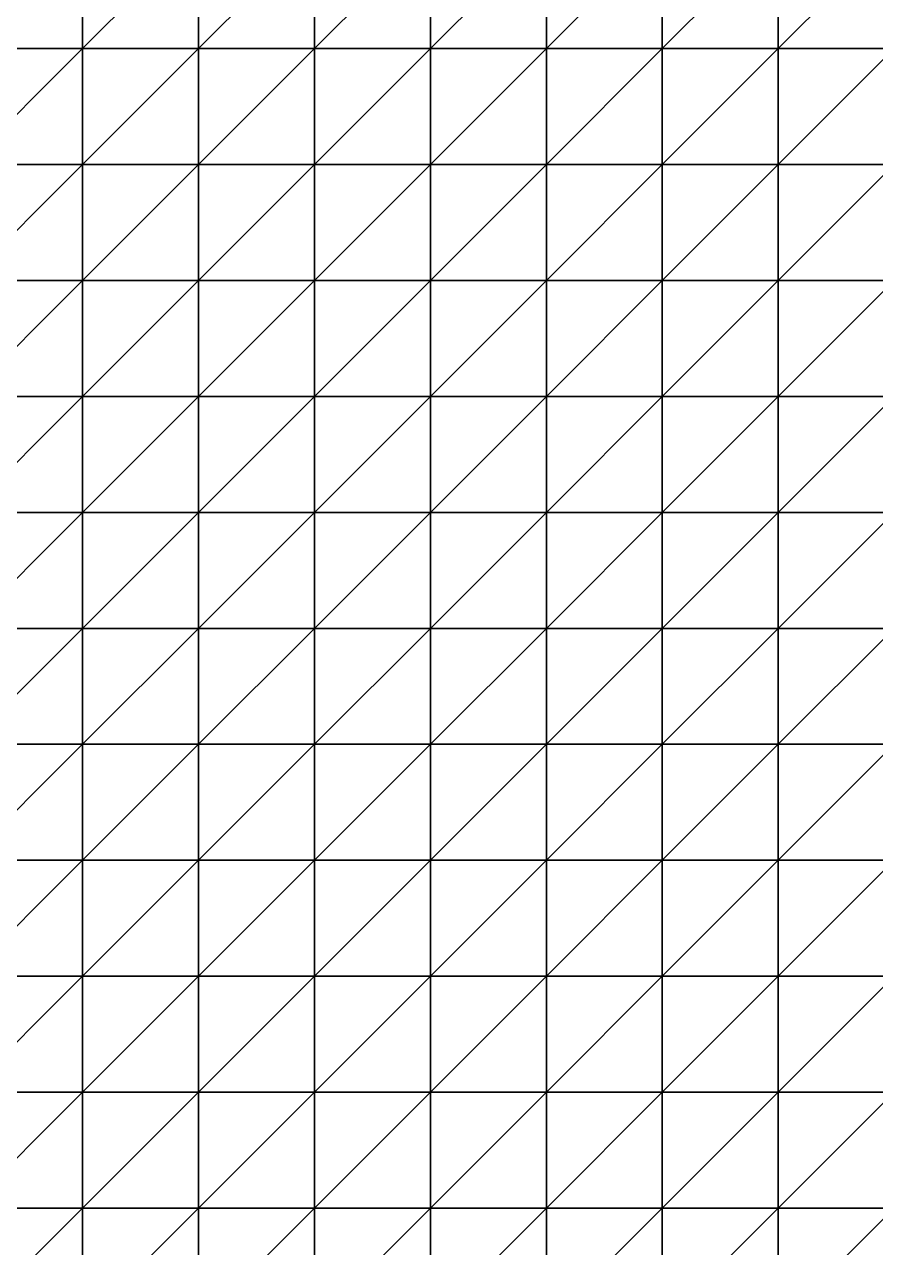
# Model space of a CAD drawing. Extents: x 292020 to 295740, y 4557680 to 4560040.
# Drawn here: x 294390 to 294536.8, y 4559053.2 to 4559264.2 of the extents above; entities that cross this region are included whole.
import ezdxf

# ---------------------------------------------------------------- set-up
doc = ezdxf.new("R2010")
doc.units = 0
doc.layers.add('RUN201_4_-_RUN201_NODOMAIN5_20X', color=7, linetype='CONTINUOUS')

msp = doc.modelspace()

# ---------------------------------------------------------------- linework, layer by layer
at = {"layer": 'RUN201_4_-_RUN201_NODOMAIN5_20X'}
for points in [[(294380, 4559280, 1820), (294380, 4559260, 1820), (294400, 4559280, 1820)], [(294400, 4559280, 1820), (294380, 4559260, 1820), (294400, 4559260, 1820)], [(294400, 4559280, 1900), (294380, 4559260, 1900), (294380, 4559280, 1900)], [(294400, 4559260, 1900), (294380, 4559260, 1900), (294400, 4559280, 1900)], [(294400, 4559280, 1820), (294400, 4559260, 1820), (294420, 4559280, 1820)], [(294420, 4559280, 1820), (294400, 4559260, 1820), (294420, 4559260, 1820)], [(294420, 4559280, 1920), (294400, 4559260, 1920), (294400, 4559280, 1920)], [(294420, 4559260, 1920), (294400, 4559260, 1920), (294420, 4559280, 1920)], [(294400, 4559280, 1900), (294400, 4559260, 1920), (294400, 4559260, 1900)], [(294400, 4559280, 1920), (294400, 4559260, 1920), (294400, 4559280, 1900)], [(294420, 4559280, 1820), (294420, 4559260, 1820), (294440, 4559280, 1820)], [(294440, 4559280, 1820), (294420, 4559260, 1820), (294440, 4559260, 1820)], [(294440, 4559280, 1920), (294420, 4559260, 1920), (294420, 4559280, 1920)], [(294440, 4559260, 1920), (294420, 4559260, 1920), (294440, 4559280, 1920)], [(294440, 4559280, 1820), (294440, 4559260, 1820), (294460, 4559280, 1820)], [(294460, 4559280, 1820), (294440, 4559260, 1820), (294460, 4559260, 1820)], [(294460, 4559280, 1920), (294440, 4559260, 1920), (294440, 4559280, 1920)], [(294460, 4559260, 1920), (294440, 4559260, 1920), (294460, 4559280, 1920)], [(294460, 4559280, 1820), (294460, 4559260, 1820), (294480, 4559280, 1820)], [(294480, 4559280, 1820), (294460, 4559260, 1820), (294480, 4559260, 1820)], [(294480, 4559280, 1920), (294460, 4559260, 1920), (294460, 4559280, 1920)], [(294480, 4559260, 1920), (294460, 4559260, 1920), (294480, 4559280, 1920)], [(294480, 4559280, 1820), (294480, 4559260, 1820), (294500, 4559280, 1820)], [(294500, 4559280, 1820), (294480, 4559260, 1820), (294500, 4559260, 1820)], [(294500, 4559280, 1920), (294480, 4559260, 1920), (294480, 4559280, 1920)], [(294500, 4559260, 1920), (294480, 4559260, 1920), (294500, 4559280, 1920)], [(294500, 4559280, 1820), (294500, 4559260, 1820), (294520, 4559280, 1820)], [(294520, 4559280, 1820), (294500, 4559260, 1820), (294520, 4559260, 1820)], [(294520, 4559280, 1920), (294500, 4559260, 1920), (294500, 4559280, 1920)], [(294520, 4559260, 1920), (294500, 4559260, 1920), (294520, 4559280, 1920)], [(294520, 4559280, 1820), (294520, 4559260, 1820), (294540, 4559280, 1820)], [(294540, 4559280, 1820), (294520, 4559260, 1820), (294540, 4559260, 1820)], [(294540, 4559280, 1940), (294520, 4559260, 1940), (294520, 4559280, 1940)], [(294540, 4559260, 1940), (294520, 4559260, 1940), (294540, 4559280, 1940)], [(294520, 4559280, 1920), (294520, 4559260, 1940), (294520, 4559260, 1920)], [(294520, 4559280, 1940), (294520, 4559260, 1940), (294520, 4559280, 1920)], [(294380, 4559260, 1820), (294380, 4559260, 1840), (294400, 4559260, 1820)], [(294400, 4559260, 1820), (294380, 4559260, 1840), (294400, 4559260, 1840)], [(294380, 4559260, 1840), (294380, 4559240, 1840), (294400, 4559260, 1840)], [(294400, 4559260, 1840), (294380, 4559240, 1840), (294400, 4559240, 1840)], [(294400, 4559260, 1920), (294380, 4559240, 1920), (294380, 4559260, 1920)], [(294400, 4559240, 1920), (294380, 4559240, 1920), (294400, 4559260, 1920)], [(294400, 4559260, 1900), (294380, 4559260, 1920), (294380, 4559260, 1900)], [(294400, 4559260, 1920), (294380, 4559260, 1920), (294400, 4559260, 1900)], [(294400, 4559260, 1820), (294400, 4559260, 1840), (294420, 4559260, 1820)], [(294420, 4559260, 1820), (294400, 4559260, 1840), (294420, 4559260, 1840)], [(294400, 4559260, 1840), (294400, 4559240, 1840), (294420, 4559260, 1840)], [(294420, 4559260, 1840), (294400, 4559240, 1840), (294420, 4559240, 1840)], [(294420, 4559260, 1920), (294400, 4559240, 1920), (294400, 4559260, 1920)], [(294420, 4559240, 1920), (294400, 4559240, 1920), (294420, 4559260, 1920)], [(294420, 4559260, 1820), (294420, 4559260, 1840), (294440, 4559260, 1820)], [(294440, 4559260, 1820), (294420, 4559260, 1840), (294440, 4559260, 1840)], [(294420, 4559260, 1840), (294420, 4559240, 1840), (294440, 4559260, 1840)], [(294440, 4559260, 1840), (294420, 4559240, 1840), (294440, 4559240, 1840)], [(294440, 4559260, 1920), (294420, 4559240, 1920), (294420, 4559260, 1920)], [(294440, 4559240, 1920), (294420, 4559240, 1920), (294440, 4559260, 1920)], [(294440, 4559260, 1820), (294440, 4559260, 1840), (294460, 4559260, 1820)], [(294460, 4559260, 1820), (294440, 4559260, 1840), (294460, 4559260, 1840)], [(294440, 4559260, 1840), (294440, 4559240, 1840), (294460, 4559260, 1840)], [(294460, 4559260, 1840), (294440, 4559240, 1840), (294460, 4559240, 1840)], [(294460, 4559260, 1920), (294440, 4559240, 1920), (294440, 4559260, 1920)], [(294460, 4559240, 1920), (294440, 4559240, 1920), (294460, 4559260, 1920)], [(294460, 4559260, 1820), (294460, 4559240, 1820), (294480, 4559260, 1820)], [(294480, 4559260, 1820), (294460, 4559240, 1820), (294480, 4559240, 1820)], [(294460, 4559260, 1820), (294460, 4559240, 1840), (294460, 4559240, 1820)], [(294460, 4559260, 1840), (294460, 4559240, 1840), (294460, 4559260, 1820)], [(294480, 4559260, 1920), (294460, 4559240, 1920), (294460, 4559260, 1920)], [(294480, 4559240, 1920), (294460, 4559240, 1920), (294480, 4559260, 1920)], [(294480, 4559260, 1820), (294480, 4559240, 1820), (294500, 4559260, 1820)], [(294500, 4559260, 1820), (294480, 4559240, 1820), (294500, 4559240, 1820)], [(294500, 4559260, 1920), (294480, 4559240, 1920), (294480, 4559260, 1920)], [(294500, 4559240, 1920), (294480, 4559240, 1920), (294500, 4559260, 1920)], [(294500, 4559260, 1820), (294500, 4559240, 1820), (294520, 4559260, 1820)], [(294520, 4559260, 1820), (294500, 4559240, 1820), (294520, 4559240, 1820)], [(294520, 4559260, 1920), (294500, 4559240, 1920), (294500, 4559260, 1920)], [(294520, 4559240, 1920), (294500, 4559240, 1920), (294520, 4559260, 1920)], [(294520, 4559260, 1820), (294520, 4559240, 1820), (294540, 4559260, 1820)], [(294540, 4559260, 1820), (294520, 4559240, 1820), (294540, 4559240, 1820)], [(294540, 4559260, 1940), (294520, 4559240, 1940), (294520, 4559260, 1940)], [(294540, 4559240, 1940), (294520, 4559240, 1940), (294540, 4559260, 1940)], [(294520, 4559260, 1920), (294520, 4559240, 1940), (294520, 4559240, 1920)], [(294520, 4559260, 1940), (294520, 4559240, 1940), (294520, 4559260, 1920)], [(294380, 4559240, 1840), (294380, 4559220, 1840), (294400, 4559240, 1840)], [(294400, 4559240, 1840), (294380, 4559220, 1840), (294400, 4559220, 1840)], [(294400, 4559240, 1920), (294380, 4559220, 1920), (294380, 4559240, 1920)], [(294400, 4559220, 1920), (294380, 4559220, 1920), (294400, 4559240, 1920)], [(294400, 4559240, 1840), (294400, 4559220, 1840), (294420, 4559240, 1840)], [(294420, 4559240, 1840), (294400, 4559220, 1840), (294420, 4559220, 1840)], [(294420, 4559240, 1920), (294400, 4559220, 1920), (294400, 4559240, 1920)], [(294420, 4559220, 1920), (294400, 4559220, 1920), (294420, 4559240, 1920)], [(294420, 4559240, 1840), (294420, 4559220, 1840), (294440, 4559240, 1840)], [(294440, 4559240, 1840), (294420, 4559220, 1840), (294440, 4559220, 1840)], [(294440, 4559240, 1920), (294420, 4559220, 1920), (294420, 4559240, 1920)], [(294440, 4559220, 1920), (294420, 4559220, 1920), (294440, 4559240, 1920)], [(294440, 4559240, 1840), (294440, 4559220, 1840), (294460, 4559240, 1840)], [(294460, 4559240, 1840), (294440, 4559220, 1840), (294460, 4559220, 1840)], [(294460, 4559240, 1920), (294440, 4559220, 1920), (294440, 4559240, 1920)], [(294460, 4559220, 1920), (294440, 4559220, 1920), (294460, 4559240, 1920)], [(294460, 4559240, 1820), (294460, 4559240, 1840), (294480, 4559240, 1820)], [(294480, 4559240, 1820), (294460, 4559240, 1840), (294480, 4559240, 1840)], [(294460, 4559240, 1840), (294460, 4559220, 1840), (294480, 4559240, 1840)], [(294480, 4559240, 1840), (294460, 4559220, 1840), (294480, 4559220, 1840)], [(294480, 4559240, 1920), (294460, 4559220, 1920), (294460, 4559240, 1920)], [(294480, 4559220, 1920), (294460, 4559220, 1920), (294480, 4559240, 1920)], [(294480, 4559240, 1820), (294480, 4559240, 1840), (294500, 4559240, 1820)], [(294500, 4559240, 1820), (294480, 4559240, 1840), (294500, 4559240, 1840)], [(294480, 4559240, 1840), (294480, 4559220, 1840), (294500, 4559240, 1840)], [(294500, 4559240, 1840), (294480, 4559220, 1840), (294500, 4559220, 1840)], [(294500, 4559240, 1920), (294480, 4559220, 1920), (294480, 4559240, 1920)], [(294500, 4559220, 1920), (294480, 4559220, 1920), (294500, 4559240, 1920)], [(294500, 4559240, 1820), (294500, 4559240, 1840), (294520, 4559240, 1820)], [(294520, 4559240, 1820), (294500, 4559240, 1840), (294520, 4559240, 1840)], [(294500, 4559240, 1840), (294500, 4559220, 1840), (294520, 4559240, 1840)], [(294520, 4559240, 1840), (294500, 4559220, 1840), (294520, 4559220, 1840)], [(294520, 4559240, 1920), (294500, 4559220, 1920), (294500, 4559240, 1920)], [(294520, 4559220, 1920), (294500, 4559220, 1920), (294520, 4559240, 1920)], [(294520, 4559240, 1820), (294520, 4559220, 1820), (294540, 4559240, 1820)], [(294540, 4559240, 1820), (294520, 4559220, 1820), (294540, 4559220, 1820)], [(294520, 4559240, 1820), (294520, 4559220, 1840), (294520, 4559220, 1820)], [(294520, 4559240, 1840), (294520, 4559220, 1840), (294520, 4559240, 1820)], [(294540, 4559240, 1940), (294520, 4559220, 1940), (294520, 4559240, 1940)], [(294540, 4559220, 1940), (294520, 4559220, 1940), (294540, 4559240, 1940)], [(294520, 4559240, 1920), (294520, 4559220, 1940), (294520, 4559220, 1920)], [(294520, 4559240, 1940), (294520, 4559220, 1940), (294520, 4559240, 1920)], [(294380, 4559220, 1840), (294380, 4559200, 1840), (294400, 4559220, 1840)], [(294400, 4559220, 1840), (294380, 4559200, 1840), (294400, 4559200, 1840)], [(294400, 4559220, 1920), (294380, 4559200, 1920), (294380, 4559220, 1920)], [(294400, 4559200, 1920), (294380, 4559200, 1920), (294400, 4559220, 1920)], [(294400, 4559220, 1840), (294400, 4559200, 1840), (294420, 4559220, 1840)], [(294420, 4559220, 1840), (294400, 4559200, 1840), (294420, 4559200, 1840)], [(294420, 4559220, 1920), (294400, 4559200, 1920), (294400, 4559220, 1920)], [(294420, 4559200, 1920), (294400, 4559200, 1920), (294420, 4559220, 1920)], [(294420, 4559220, 1840), (294420, 4559200, 1840), (294440, 4559220, 1840)], [(294440, 4559220, 1840), (294420, 4559200, 1840), (294440, 4559200, 1840)], [(294440, 4559220, 1920), (294420, 4559200, 1920), (294420, 4559220, 1920)], [(294440, 4559200, 1920), (294420, 4559200, 1920), (294440, 4559220, 1920)], [(294440, 4559220, 1840), (294440, 4559200, 1840), (294460, 4559220, 1840)], [(294460, 4559220, 1840), (294440, 4559200, 1840), (294460, 4559200, 1840)], [(294460, 4559220, 1920), (294440, 4559200, 1920), (294440, 4559220, 1920)], [(294460, 4559200, 1920), (294440, 4559200, 1920), (294460, 4559220, 1920)], [(294460, 4559220, 1840), (294460, 4559200, 1840), (294480, 4559220, 1840)], [(294480, 4559220, 1840), (294460, 4559200, 1840), (294480, 4559200, 1840)], [(294480, 4559220, 1920), (294460, 4559200, 1920), (294460, 4559220, 1920)], [(294480, 4559200, 1920), (294460, 4559200, 1920), (294480, 4559220, 1920)], [(294480, 4559220, 1840), (294480, 4559200, 1840), (294500, 4559220, 1840)], [(294500, 4559220, 1840), (294480, 4559200, 1840), (294500, 4559200, 1840)], [(294500, 4559220, 1920), (294480, 4559200, 1920), (294480, 4559220, 1920)], [(294500, 4559200, 1920), (294480, 4559200, 1920), (294500, 4559220, 1920)], [(294500, 4559220, 1820), (294500, 4559200, 1820), (294520, 4559220, 1820)], [(294520, 4559220, 1820), (294500, 4559200, 1820), (294520, 4559200, 1820)], [(294520, 4559220, 1820), (294500, 4559220, 1840), (294500, 4559220, 1820)], [(294520, 4559220, 1840), (294500, 4559220, 1840), (294520, 4559220, 1820)], [(294500, 4559220, 1820), (294500, 4559200, 1840), (294500, 4559200, 1820)], [(294500, 4559220, 1840), (294500, 4559200, 1840), (294500, 4559220, 1820)], [(294520, 4559220, 1920), (294500, 4559200, 1920), (294500, 4559220, 1920)], [(294520, 4559200, 1920), (294500, 4559200, 1920), (294520, 4559220, 1920)], [(294520, 4559220, 1820), (294520, 4559200, 1820), (294540, 4559220, 1820)], [(294540, 4559220, 1820), (294520, 4559200, 1820), (294540, 4559200, 1820)], [(294540, 4559220, 1940), (294520, 4559200, 1940), (294520, 4559220, 1940)], [(294540, 4559200, 1940), (294520, 4559200, 1940), (294540, 4559220, 1940)], [(294520, 4559220, 1920), (294520, 4559200, 1940), (294520, 4559200, 1920)], [(294520, 4559220, 1940), (294520, 4559200, 1940), (294520, 4559220, 1920)], [(294380, 4559200, 1840), (294380, 4559200, 1860), (294400, 4559200, 1840)], [(294400, 4559200, 1840), (294380, 4559200, 1860), (294400, 4559200, 1860)], [(294380, 4559200, 1860), (294380, 4559180, 1860), (294400, 4559200, 1860)], [(294400, 4559200, 1860), (294380, 4559180, 1860), (294400, 4559180, 1860)], [(294400, 4559200, 1920), (294380, 4559180, 1920), (294380, 4559200, 1920)], [(294400, 4559180, 1920), (294380, 4559180, 1920), (294400, 4559200, 1920)], [(294400, 4559200, 1840), (294400, 4559200, 1860), (294420, 4559200, 1840)], [(294420, 4559200, 1840), (294400, 4559200, 1860), (294420, 4559200, 1860)], [(294400, 4559200, 1860), (294400, 4559180, 1860), (294420, 4559200, 1860)], [(294420, 4559200, 1860), (294400, 4559180, 1860), (294420, 4559180, 1860)], [(294420, 4559200, 1920), (294400, 4559180, 1920), (294400, 4559200, 1920)], [(294420, 4559180, 1920), (294400, 4559180, 1920), (294420, 4559200, 1920)], [(294420, 4559200, 1840), (294420, 4559200, 1860), (294440, 4559200, 1840)], [(294440, 4559200, 1840), (294420, 4559200, 1860), (294440, 4559200, 1860)], [(294420, 4559200, 1860), (294420, 4559180, 1860), (294440, 4559200, 1860)], [(294440, 4559200, 1860), (294420, 4559180, 1860), (294440, 4559180, 1860)], [(294440, 4559200, 1920), (294420, 4559180, 1920), (294420, 4559200, 1920)], [(294440, 4559180, 1920), (294420, 4559180, 1920), (294440, 4559200, 1920)], [(294440, 4559200, 1840), (294440, 4559200, 1860), (294460, 4559200, 1840)], [(294460, 4559200, 1840), (294440, 4559200, 1860), (294460, 4559200, 1860)], [(294440, 4559200, 1860), (294440, 4559180, 1860), (294460, 4559200, 1860)], [(294460, 4559200, 1860), (294440, 4559180, 1860), (294460, 4559180, 1860)], [(294460, 4559200, 1920), (294440, 4559180, 1920), (294440, 4559200, 1920)], [(294460, 4559180, 1920), (294440, 4559180, 1920), (294460, 4559200, 1920)], [(294460, 4559200, 1840), (294460, 4559180, 1840), (294480, 4559200, 1840)], [(294480, 4559200, 1840), (294460, 4559180, 1840), (294480, 4559180, 1840)], [(294460, 4559200, 1840), (294460, 4559180, 1860), (294460, 4559180, 1840)], [(294460, 4559200, 1860), (294460, 4559180, 1860), (294460, 4559200, 1840)], [(294480, 4559200, 1920), (294460, 4559180, 1920), (294460, 4559200, 1920)], [(294480, 4559180, 1920), (294460, 4559180, 1920), (294480, 4559200, 1920)], [(294480, 4559200, 1820), (294480, 4559180, 1820), (294500, 4559200, 1820)], [(294500, 4559200, 1820), (294480, 4559180, 1820), (294500, 4559180, 1820)], [(294500, 4559200, 1820), (294480, 4559200, 1840), (294480, 4559200, 1820)], [(294500, 4559200, 1840), (294480, 4559200, 1840), (294500, 4559200, 1820)], [(294480, 4559200, 1820), (294480, 4559180, 1840), (294480, 4559180, 1820)], [(294480, 4559200, 1840), (294480, 4559180, 1840), (294480, 4559200, 1820)], [(294500, 4559200, 1920), (294480, 4559180, 1920), (294480, 4559200, 1920)], [(294500, 4559180, 1920), (294480, 4559180, 1920), (294500, 4559200, 1920)], [(294500, 4559200, 1800), (294500, 4559180, 1800), (294520, 4559200, 1800)], [(294520, 4559200, 1800), (294500, 4559180, 1800), (294520, 4559180, 1800)], [(294520, 4559200, 1800), (294500, 4559200, 1820), (294500, 4559200, 1800)], [(294520, 4559200, 1820), (294500, 4559200, 1820), (294520, 4559200, 1800)], [(294500, 4559200, 1800), (294500, 4559180, 1820), (294500, 4559180, 1800)], [(294500, 4559200, 1820), (294500, 4559180, 1820), (294500, 4559200, 1800)], [(294520, 4559200, 1920), (294500, 4559180, 1920), (294500, 4559200, 1920)], [(294520, 4559180, 1920), (294500, 4559180, 1920), (294520, 4559200, 1920)], [(294520, 4559200, 1800), (294520, 4559180, 1800), (294540, 4559200, 1800)], [(294540, 4559200, 1800), (294520, 4559180, 1800), (294540, 4559180, 1800)], [(294540, 4559200, 1800), (294520, 4559200, 1820), (294520, 4559200, 1800)], [(294540, 4559200, 1820), (294520, 4559200, 1820), (294540, 4559200, 1800)], [(294540, 4559200, 1920), (294520, 4559180, 1920), (294520, 4559200, 1920)], [(294540, 4559180, 1920), (294520, 4559180, 1920), (294540, 4559200, 1920)], [(294520, 4559200, 1920), (294520, 4559200, 1940), (294540, 4559200, 1920)], [(294540, 4559200, 1920), (294520, 4559200, 1940), (294540, 4559200, 1940)], [(294380, 4559180, 1860), (294380, 4559160, 1860), (294400, 4559180, 1860)], [(294400, 4559180, 1860), (294380, 4559160, 1860), (294400, 4559160, 1860)], [(294400, 4559180, 1920), (294380, 4559160, 1920), (294380, 4559180, 1920)], [(294400, 4559160, 1920), (294380, 4559160, 1920), (294400, 4559180, 1920)], [(294400, 4559180, 1860), (294400, 4559160, 1860), (294420, 4559180, 1860)], [(294420, 4559180, 1860), (294400, 4559160, 1860), (294420, 4559160, 1860)], [(294420, 4559180, 1920), (294400, 4559160, 1920), (294400, 4559180, 1920)], [(294420, 4559160, 1920), (294400, 4559160, 1920), (294420, 4559180, 1920)], [(294420, 4559180, 1840), (294420, 4559160, 1840), (294440, 4559180, 1840)], [(294440, 4559180, 1840), (294420, 4559160, 1840), (294440, 4559160, 1840)], [(294440, 4559180, 1840), (294420, 4559180, 1860), (294420, 4559180, 1840)], [(294440, 4559180, 1860), (294420, 4559180, 1860), (294440, 4559180, 1840)], [(294420, 4559180, 1840), (294420, 4559160, 1860), (294420, 4559160, 1840)], [(294420, 4559180, 1860), (294420, 4559160, 1860), (294420, 4559180, 1840)], [(294440, 4559180, 1920), (294420, 4559160, 1920), (294420, 4559180, 1920)], [(294440, 4559160, 1920), (294420, 4559160, 1920), (294440, 4559180, 1920)], [(294440, 4559180, 1840), (294440, 4559160, 1840), (294460, 4559180, 1840)], [(294460, 4559180, 1840), (294440, 4559160, 1840), (294460, 4559160, 1840)], [(294460, 4559180, 1840), (294440, 4559180, 1860), (294440, 4559180, 1840)], [(294460, 4559180, 1860), (294440, 4559180, 1860), (294460, 4559180, 1840)], [(294460, 4559180, 1920), (294440, 4559160, 1920), (294440, 4559180, 1920)], [(294460, 4559160, 1920), (294440, 4559160, 1920), (294460, 4559180, 1920)], [(294460, 4559180, 1820), (294460, 4559160, 1820), (294480, 4559180, 1820)], [(294480, 4559180, 1820), (294460, 4559160, 1820), (294480, 4559160, 1820)], [(294480, 4559180, 1820), (294460, 4559180, 1840), (294460, 4559180, 1820)], [(294480, 4559180, 1840), (294460, 4559180, 1840), (294480, 4559180, 1820)], [(294460, 4559180, 1820), (294460, 4559160, 1840), (294460, 4559160, 1820)], [(294460, 4559180, 1840), (294460, 4559160, 1840), (294460, 4559180, 1820)], [(294480, 4559180, 1920), (294460, 4559160, 1920), (294460, 4559180, 1920)], [(294480, 4559160, 1920), (294460, 4559160, 1920), (294480, 4559180, 1920)], [(294480, 4559180, 1800), (294480, 4559160, 1800), (294500, 4559180, 1800)], [(294500, 4559180, 1800), (294480, 4559160, 1800), (294500, 4559160, 1800)], [(294500, 4559180, 1800), (294480, 4559180, 1820), (294480, 4559180, 1800)], [(294500, 4559180, 1820), (294480, 4559180, 1820), (294500, 4559180, 1800)], [(294480, 4559180, 1800), (294480, 4559160, 1820), (294480, 4559160, 1800)], [(294480, 4559180, 1820), (294480, 4559160, 1820), (294480, 4559180, 1800)], [(294500, 4559180, 1920), (294480, 4559160, 1920), (294480, 4559180, 1920)], [(294500, 4559160, 1920), (294480, 4559160, 1920), (294500, 4559180, 1920)], [(294500, 4559180, 1800), (294500, 4559160, 1800), (294520, 4559180, 1800)], [(294520, 4559180, 1800), (294500, 4559160, 1800), (294520, 4559160, 1800)], [(294520, 4559180, 1920), (294500, 4559160, 1920), (294500, 4559180, 1920)], [(294520, 4559160, 1920), (294500, 4559160, 1920), (294520, 4559180, 1920)], [(294520, 4559180, 1800), (294520, 4559160, 1800), (294540, 4559180, 1800)], [(294540, 4559180, 1800), (294520, 4559160, 1800), (294540, 4559160, 1800)], [(294540, 4559180, 1920), (294520, 4559160, 1920), (294520, 4559180, 1920)], [(294540, 4559160, 1920), (294520, 4559160, 1920), (294540, 4559180, 1920)], [(294380, 4559160, 1840), (294380, 4559140, 1840), (294400, 4559160, 1840)], [(294400, 4559160, 1840), (294380, 4559140, 1840), (294400, 4559140, 1840)], [(294400, 4559160, 1840), (294380, 4559160, 1860), (294380, 4559160, 1840)], [(294400, 4559160, 1860), (294380, 4559160, 1860), (294400, 4559160, 1840)], [(294400, 4559160, 1920), (294380, 4559140, 1920), (294380, 4559160, 1920)], [(294400, 4559140, 1920), (294380, 4559140, 1920), (294400, 4559160, 1920)], [(294400, 4559160, 1840), (294400, 4559140, 1840), (294420, 4559160, 1840)], [(294420, 4559160, 1840), (294400, 4559140, 1840), (294420, 4559140, 1840)], [(294420, 4559160, 1840), (294400, 4559160, 1860), (294400, 4559160, 1840)], [(294420, 4559160, 1860), (294400, 4559160, 1860), (294420, 4559160, 1840)], [(294420, 4559160, 1920), (294400, 4559140, 1920), (294400, 4559160, 1920)], [(294420, 4559140, 1920), (294400, 4559140, 1920), (294420, 4559160, 1920)], [(294420, 4559160, 1820), (294420, 4559140, 1820), (294440, 4559160, 1820)], [(294440, 4559160, 1820), (294420, 4559140, 1820), (294440, 4559140, 1820)], [(294440, 4559160, 1820), (294420, 4559160, 1840), (294420, 4559160, 1820)], [(294440, 4559160, 1840), (294420, 4559160, 1840), (294440, 4559160, 1820)], [(294420, 4559160, 1820), (294420, 4559140, 1840), (294420, 4559140, 1820)], [(294420, 4559160, 1840), (294420, 4559140, 1840), (294420, 4559160, 1820)], [(294440, 4559160, 1920), (294420, 4559140, 1920), (294420, 4559160, 1920)], [(294440, 4559140, 1920), (294420, 4559140, 1920), (294440, 4559160, 1920)], [(294440, 4559160, 1820), (294440, 4559140, 1820), (294460, 4559160, 1820)], [(294460, 4559160, 1820), (294440, 4559140, 1820), (294460, 4559140, 1820)], [(294460, 4559160, 1820), (294440, 4559160, 1840), (294440, 4559160, 1820)], [(294460, 4559160, 1840), (294440, 4559160, 1840), (294460, 4559160, 1820)], [(294460, 4559160, 1920), (294440, 4559140, 1920), (294440, 4559160, 1920)], [(294460, 4559140, 1920), (294440, 4559140, 1920), (294460, 4559160, 1920)], [(294460, 4559160, 1820), (294460, 4559140, 1820), (294480, 4559160, 1820)], [(294480, 4559160, 1820), (294460, 4559140, 1820), (294480, 4559140, 1820)], [(294480, 4559160, 1920), (294460, 4559140, 1920), (294460, 4559160, 1920)], [(294480, 4559140, 1920), (294460, 4559140, 1920), (294480, 4559160, 1920)], [(294480, 4559160, 1800), (294480, 4559160, 1820), (294500, 4559160, 1800)], [(294500, 4559160, 1800), (294480, 4559160, 1820), (294500, 4559160, 1820)], [(294480, 4559160, 1820), (294480, 4559140, 1820), (294500, 4559160, 1820)], [(294500, 4559160, 1820), (294480, 4559140, 1820), (294500, 4559140, 1820)], [(294500, 4559160, 1920), (294480, 4559140, 1920), (294480, 4559160, 1920)], [(294500, 4559140, 1920), (294480, 4559140, 1920), (294500, 4559160, 1920)], [(294500, 4559160, 1800), (294500, 4559140, 1800), (294520, 4559160, 1800)], [(294520, 4559160, 1800), (294500, 4559140, 1800), (294520, 4559140, 1800)], [(294500, 4559160, 1800), (294500, 4559140, 1820), (294500, 4559140, 1800)], [(294500, 4559160, 1820), (294500, 4559140, 1820), (294500, 4559160, 1800)], [(294520, 4559160, 1920), (294500, 4559140, 1920), (294500, 4559160, 1920)], [(294520, 4559140, 1920), (294500, 4559140, 1920), (294520, 4559160, 1920)], [(294520, 4559160, 1800), (294520, 4559140, 1800), (294540, 4559160, 1800)], [(294540, 4559160, 1800), (294520, 4559140, 1800), (294540, 4559140, 1800)], [(294540, 4559160, 1920), (294520, 4559140, 1920), (294520, 4559160, 1920)], [(294540, 4559140, 1920), (294520, 4559140, 1920), (294540, 4559160, 1920)], [(294380, 4559140, 1840), (294380, 4559120, 1840), (294400, 4559140, 1840)], [(294400, 4559140, 1840), (294380, 4559120, 1840), (294400, 4559120, 1840)], [(294400, 4559140, 1920), (294380, 4559120, 1920), (294380, 4559140, 1920)], [(294400, 4559120, 1920), (294380, 4559120, 1920), (294400, 4559140, 1920)], [(294400, 4559140, 1840), (294400, 4559120, 1840), (294420, 4559140, 1840)], [(294420, 4559140, 1840), (294400, 4559120, 1840), (294420, 4559120, 1840)], [(294420, 4559140, 1920), (294400, 4559120, 1920), (294400, 4559140, 1920)], [(294420, 4559120, 1920), (294400, 4559120, 1920), (294420, 4559140, 1920)], [(294420, 4559140, 1820), (294420, 4559140, 1840), (294440, 4559140, 1820)], [(294440, 4559140, 1820), (294420, 4559140, 1840), (294440, 4559140, 1840)], [(294420, 4559140, 1840), (294420, 4559120, 1840), (294440, 4559140, 1840)], [(294440, 4559140, 1840), (294420, 4559120, 1840), (294440, 4559120, 1840)], [(294440, 4559140, 1920), (294420, 4559120, 1920), (294420, 4559140, 1920)], [(294440, 4559120, 1920), (294420, 4559120, 1920), (294440, 4559140, 1920)], [(294440, 4559140, 1820), (294440, 4559140, 1840), (294460, 4559140, 1820)], [(294460, 4559140, 1820), (294440, 4559140, 1840), (294460, 4559140, 1840)], [(294440, 4559140, 1840), (294440, 4559120, 1840), (294460, 4559140, 1840)], [(294460, 4559140, 1840), (294440, 4559120, 1840), (294460, 4559120, 1840)], [(294460, 4559140, 1920), (294440, 4559120, 1920), (294440, 4559140, 1920)], [(294460, 4559120, 1920), (294440, 4559120, 1920), (294460, 4559140, 1920)], [(294460, 4559140, 1820), (294460, 4559120, 1820), (294480, 4559140, 1820)], [(294480, 4559140, 1820), (294460, 4559120, 1820), (294480, 4559120, 1820)], [(294460, 4559140, 1820), (294460, 4559120, 1840), (294460, 4559120, 1820)], [(294460, 4559140, 1840), (294460, 4559120, 1840), (294460, 4559140, 1820)], [(294480, 4559140, 1920), (294460, 4559120, 1920), (294460, 4559140, 1920)], [(294480, 4559120, 1920), (294460, 4559120, 1920), (294480, 4559140, 1920)], [(294480, 4559140, 1820), (294480, 4559120, 1820), (294500, 4559140, 1820)], [(294500, 4559140, 1820), (294480, 4559120, 1820), (294500, 4559120, 1820)], [(294500, 4559140, 1920), (294480, 4559120, 1920), (294480, 4559140, 1920)], [(294500, 4559120, 1920), (294480, 4559120, 1920), (294500, 4559140, 1920)], [(294500, 4559140, 1800), (294500, 4559120, 1800), (294520, 4559140, 1800)], [(294520, 4559140, 1800), (294500, 4559120, 1800), (294520, 4559120, 1800)], [(294500, 4559140, 1800), (294500, 4559120, 1820), (294500, 4559120, 1800)], [(294500, 4559140, 1820), (294500, 4559120, 1820), (294500, 4559140, 1800)], [(294520, 4559140, 1920), (294500, 4559120, 1920), (294500, 4559140, 1920)], [(294520, 4559120, 1920), (294500, 4559120, 1920), (294520, 4559140, 1920)], [(294520, 4559140, 1800), (294520, 4559120, 1800), (294540, 4559140, 1800)], [(294540, 4559140, 1800), (294520, 4559120, 1800), (294540, 4559120, 1800)], [(294540, 4559140, 1940), (294520, 4559120, 1940), (294520, 4559140, 1940)], [(294540, 4559120, 1940), (294520, 4559120, 1940), (294540, 4559140, 1940)], [(294540, 4559140, 1920), (294520, 4559140, 1940), (294520, 4559140, 1920)], [(294540, 4559140, 1940), (294520, 4559140, 1940), (294540, 4559140, 1920)], [(294520, 4559140, 1920), (294520, 4559120, 1940), (294520, 4559120, 1920)], [(294520, 4559140, 1940), (294520, 4559120, 1940), (294520, 4559140, 1920)], [(294380, 4559120, 1840), (294380, 4559100, 1840), (294400, 4559120, 1840)], [(294400, 4559120, 1840), (294380, 4559100, 1840), (294400, 4559100, 1840)], [(294400, 4559120, 1920), (294380, 4559100, 1920), (294380, 4559120, 1920)], [(294400, 4559100, 1920), (294380, 4559100, 1920), (294400, 4559120, 1920)], [(294400, 4559120, 1840), (294400, 4559100, 1840), (294420, 4559120, 1840)], [(294420, 4559120, 1840), (294400, 4559100, 1840), (294420, 4559100, 1840)], [(294420, 4559120, 1940), (294400, 4559100, 1940), (294400, 4559120, 1940)], [(294420, 4559100, 1940), (294400, 4559100, 1940), (294420, 4559120, 1940)], [(294420, 4559120, 1920), (294400, 4559120, 1940), (294400, 4559120, 1920)], [(294420, 4559120, 1940), (294400, 4559120, 1940), (294420, 4559120, 1920)], [(294400, 4559120, 1920), (294400, 4559100, 1940), (294400, 4559100, 1920)], [(294400, 4559120, 1940), (294400, 4559100, 1940), (294400, 4559120, 1920)], [(294420, 4559120, 1840), (294420, 4559100, 1840), (294440, 4559120, 1840)], [(294440, 4559120, 1840), (294420, 4559100, 1840), (294440, 4559100, 1840)], [(294440, 4559120, 1940), (294420, 4559100, 1940), (294420, 4559120, 1940)], [(294440, 4559100, 1940), (294420, 4559100, 1940), (294440, 4559120, 1940)], [(294440, 4559120, 1920), (294420, 4559120, 1940), (294420, 4559120, 1920)], [(294440, 4559120, 1940), (294420, 4559120, 1940), (294440, 4559120, 1920)], [(294440, 4559120, 1840), (294440, 4559100, 1840), (294460, 4559120, 1840)], [(294460, 4559120, 1840), (294440, 4559100, 1840), (294460, 4559100, 1840)], [(294460, 4559120, 1940), (294440, 4559100, 1940), (294440, 4559120, 1940)], [(294460, 4559100, 1940), (294440, 4559100, 1940), (294460, 4559120, 1940)], [(294460, 4559120, 1920), (294440, 4559120, 1940), (294440, 4559120, 1920)], [(294460, 4559120, 1940), (294440, 4559120, 1940), (294460, 4559120, 1920)], [(294460, 4559120, 1820), (294460, 4559100, 1820), (294480, 4559120, 1820)], [(294480, 4559120, 1820), (294460, 4559100, 1820), (294480, 4559100, 1820)], [(294460, 4559120, 1820), (294460, 4559100, 1840), (294460, 4559100, 1820)], [(294460, 4559120, 1840), (294460, 4559100, 1840), (294460, 4559120, 1820)], [(294480, 4559120, 1940), (294460, 4559100, 1940), (294460, 4559120, 1940)], [(294480, 4559100, 1940), (294460, 4559100, 1940), (294480, 4559120, 1940)], [(294480, 4559120, 1920), (294460, 4559120, 1940), (294460, 4559120, 1920)], [(294480, 4559120, 1940), (294460, 4559120, 1940), (294480, 4559120, 1920)], [(294480, 4559120, 1820), (294480, 4559100, 1820), (294500, 4559120, 1820)], [(294500, 4559120, 1820), (294480, 4559100, 1820), (294500, 4559100, 1820)], [(294500, 4559120, 1920), (294480, 4559100, 1920), (294480, 4559120, 1920)], [(294500, 4559100, 1920), (294480, 4559100, 1920), (294500, 4559120, 1920)], [(294480, 4559100, 1920), (294480, 4559100, 1940), (294480, 4559120, 1920)], [(294480, 4559120, 1920), (294480, 4559100, 1940), (294480, 4559120, 1940)], [(294500, 4559120, 1800), (294500, 4559100, 1800), (294520, 4559120, 1800)], [(294520, 4559120, 1800), (294500, 4559100, 1800), (294520, 4559100, 1800)], [(294500, 4559120, 1800), (294500, 4559100, 1820), (294500, 4559100, 1800)], [(294500, 4559120, 1820), (294500, 4559100, 1820), (294500, 4559120, 1800)], [(294520, 4559120, 1940), (294500, 4559100, 1940), (294500, 4559120, 1940)], [(294520, 4559100, 1940), (294500, 4559100, 1940), (294520, 4559120, 1940)], [(294520, 4559120, 1920), (294500, 4559120, 1940), (294500, 4559120, 1920)], [(294520, 4559120, 1940), (294500, 4559120, 1940), (294520, 4559120, 1920)], [(294500, 4559120, 1920), (294500, 4559100, 1940), (294500, 4559100, 1920)], [(294500, 4559120, 1940), (294500, 4559100, 1940), (294500, 4559120, 1920)], [(294520, 4559120, 1800), (294520, 4559100, 1800), (294540, 4559120, 1800)], [(294540, 4559120, 1800), (294520, 4559100, 1800), (294540, 4559100, 1800)], [(294540, 4559120, 1940), (294520, 4559100, 1940), (294520, 4559120, 1940)], [(294540, 4559100, 1940), (294520, 4559100, 1940), (294540, 4559120, 1940)], [(294380, 4559100, 1840), (294380, 4559080, 1840), (294400, 4559100, 1840)], [(294400, 4559100, 1840), (294380, 4559080, 1840), (294400, 4559080, 1840)], [(294400, 4559100, 1940), (294380, 4559080, 1940), (294380, 4559100, 1940)], [(294400, 4559080, 1940), (294380, 4559080, 1940), (294400, 4559100, 1940)], [(294400, 4559100, 1920), (294380, 4559100, 1940), (294380, 4559100, 1920)], [(294400, 4559100, 1940), (294380, 4559100, 1940), (294400, 4559100, 1920)], [(294400, 4559100, 1840), (294400, 4559080, 1840), (294420, 4559100, 1840)], [(294420, 4559100, 1840), (294400, 4559080, 1840), (294420, 4559080, 1840)], [(294420, 4559100, 1940), (294400, 4559080, 1940), (294400, 4559100, 1940)], [(294420, 4559080, 1940), (294400, 4559080, 1940), (294420, 4559100, 1940)], [(294420, 4559100, 1840), (294420, 4559080, 1840), (294440, 4559100, 1840)], [(294440, 4559100, 1840), (294420, 4559080, 1840), (294440, 4559080, 1840)], [(294440, 4559100, 1940), (294420, 4559080, 1940), (294420, 4559100, 1940)], [(294440, 4559080, 1940), (294420, 4559080, 1940), (294440, 4559100, 1940)], [(294440, 4559100, 1840), (294440, 4559080, 1840), (294460, 4559100, 1840)], [(294460, 4559100, 1840), (294440, 4559080, 1840), (294460, 4559080, 1840)], [(294460, 4559100, 1940), (294440, 4559080, 1940), (294440, 4559100, 1940)], [(294460, 4559080, 1940), (294440, 4559080, 1940), (294460, 4559100, 1940)], [(294460, 4559100, 1820), (294460, 4559100, 1840), (294480, 4559100, 1820)], [(294480, 4559100, 1820), (294460, 4559100, 1840), (294480, 4559100, 1840)], [(294460, 4559100, 1840), (294460, 4559080, 1840), (294480, 4559100, 1840)], [(294480, 4559100, 1840), (294460, 4559080, 1840), (294480, 4559080, 1840)], [(294480, 4559100, 1940), (294460, 4559080, 1940), (294460, 4559100, 1940)], [(294480, 4559080, 1940), (294460, 4559080, 1940), (294480, 4559100, 1940)], [(294480, 4559100, 1820), (294480, 4559080, 1820), (294500, 4559100, 1820)], [(294500, 4559100, 1820), (294480, 4559080, 1820), (294500, 4559080, 1820)], [(294480, 4559100, 1820), (294480, 4559080, 1840), (294480, 4559080, 1820)], [(294480, 4559100, 1840), (294480, 4559080, 1840), (294480, 4559100, 1820)], [(294500, 4559100, 1940), (294480, 4559080, 1940), (294480, 4559100, 1940)], [(294500, 4559080, 1940), (294480, 4559080, 1940), (294500, 4559100, 1940)], [(294500, 4559100, 1920), (294480, 4559100, 1940), (294480, 4559100, 1920)], [(294500, 4559100, 1940), (294480, 4559100, 1940), (294500, 4559100, 1920)], [(294500, 4559100, 1800), (294500, 4559080, 1800), (294520, 4559100, 1800)], [(294520, 4559100, 1800), (294500, 4559080, 1800), (294520, 4559080, 1800)], [(294500, 4559100, 1800), (294500, 4559080, 1820), (294500, 4559080, 1800)], [(294500, 4559100, 1820), (294500, 4559080, 1820), (294500, 4559100, 1800)], [(294520, 4559100, 1940), (294500, 4559080, 1940), (294500, 4559100, 1940)], [(294520, 4559080, 1940), (294500, 4559080, 1940), (294520, 4559100, 1940)], [(294520, 4559100, 1800), (294520, 4559080, 1800), (294540, 4559100, 1800)], [(294540, 4559100, 1800), (294520, 4559080, 1800), (294540, 4559080, 1800)], [(294540, 4559100, 1940), (294520, 4559080, 1940), (294520, 4559100, 1940)], [(294540, 4559080, 1940), (294520, 4559080, 1940), (294540, 4559100, 1940)], [(294380, 4559080, 1820), (294380, 4559060, 1820), (294400, 4559080, 1820)], [(294400, 4559080, 1820), (294380, 4559060, 1820), (294400, 4559060, 1820)], [(294400, 4559080, 1820), (294380, 4559080, 1840), (294380, 4559080, 1820)], [(294400, 4559080, 1840), (294380, 4559080, 1840), (294400, 4559080, 1820)], [(294400, 4559080, 1940), (294380, 4559060, 1940), (294380, 4559080, 1940)], [(294400, 4559060, 1940), (294380, 4559060, 1940), (294400, 4559080, 1940)], [(294400, 4559080, 1820), (294400, 4559060, 1820), (294420, 4559080, 1820)], [(294420, 4559080, 1820), (294400, 4559060, 1820), (294420, 4559060, 1820)], [(294420, 4559080, 1820), (294400, 4559080, 1840), (294400, 4559080, 1820)], [(294420, 4559080, 1840), (294400, 4559080, 1840), (294420, 4559080, 1820)], [(294420, 4559080, 1940), (294400, 4559060, 1940), (294400, 4559080, 1940)], [(294420, 4559060, 1940), (294400, 4559060, 1940), (294420, 4559080, 1940)], [(294420, 4559080, 1820), (294420, 4559060, 1820), (294440, 4559080, 1820)], [(294440, 4559080, 1820), (294420, 4559060, 1820), (294440, 4559060, 1820)], [(294440, 4559080, 1820), (294420, 4559080, 1840), (294420, 4559080, 1820)], [(294440, 4559080, 1840), (294420, 4559080, 1840), (294440, 4559080, 1820)], [(294440, 4559080, 1940), (294420, 4559060, 1940), (294420, 4559080, 1940)], [(294440, 4559060, 1940), (294420, 4559060, 1940), (294440, 4559080, 1940)], [(294440, 4559080, 1820), (294440, 4559060, 1820), (294460, 4559080, 1820)], [(294460, 4559080, 1820), (294440, 4559060, 1820), (294460, 4559060, 1820)], [(294460, 4559080, 1820), (294440, 4559080, 1840), (294440, 4559080, 1820)], [(294460, 4559080, 1840), (294440, 4559080, 1840), (294460, 4559080, 1820)], [(294460, 4559080, 1940), (294440, 4559060, 1940), (294440, 4559080, 1940)], [(294460, 4559060, 1940), (294440, 4559060, 1940), (294460, 4559080, 1940)], [(294460, 4559080, 1820), (294460, 4559060, 1820), (294480, 4559080, 1820)], [(294480, 4559080, 1820), (294460, 4559060, 1820), (294480, 4559060, 1820)], [(294480, 4559080, 1820), (294460, 4559080, 1840), (294460, 4559080, 1820)], [(294480, 4559080, 1840), (294460, 4559080, 1840), (294480, 4559080, 1820)], [(294480, 4559080, 1940), (294460, 4559060, 1940), (294460, 4559080, 1940)], [(294480, 4559060, 1940), (294460, 4559060, 1940), (294480, 4559080, 1940)], [(294480, 4559080, 1800), (294480, 4559060, 1800), (294500, 4559080, 1800)], [(294500, 4559080, 1800), (294480, 4559060, 1800), (294500, 4559060, 1800)], [(294500, 4559080, 1800), (294480, 4559080, 1820), (294480, 4559080, 1800)], [(294500, 4559080, 1820), (294480, 4559080, 1820), (294500, 4559080, 1800)], [(294480, 4559080, 1800), (294480, 4559060, 1820), (294480, 4559060, 1800)], [(294480, 4559080, 1820), (294480, 4559060, 1820), (294480, 4559080, 1800)], [(294500, 4559080, 1940), (294480, 4559060, 1940), (294480, 4559080, 1940)], [(294500, 4559060, 1940), (294480, 4559060, 1940), (294500, 4559080, 1940)], [(294500, 4559080, 1800), (294500, 4559060, 1800), (294520, 4559080, 1800)], [(294520, 4559080, 1800), (294500, 4559060, 1800), (294520, 4559060, 1800)], [(294520, 4559080, 1940), (294500, 4559060, 1940), (294500, 4559080, 1940)], [(294520, 4559060, 1940), (294500, 4559060, 1940), (294520, 4559080, 1940)], [(294520, 4559080, 1800), (294520, 4559060, 1800), (294540, 4559080, 1800)], [(294540, 4559080, 1800), (294520, 4559060, 1800), (294540, 4559060, 1800)], [(294540, 4559080, 1940), (294520, 4559060, 1940), (294520, 4559080, 1940)], [(294540, 4559060, 1940), (294520, 4559060, 1940), (294540, 4559080, 1940)], [(294380, 4559060, 1800), (294380, 4559040, 1800), (294400, 4559060, 1800)], [(294400, 4559060, 1800), (294380, 4559040, 1800), (294400, 4559040, 1800)], [(294400, 4559060, 1800), (294380, 4559060, 1820), (294380, 4559060, 1800)], [(294400, 4559060, 1820), (294380, 4559060, 1820), (294400, 4559060, 1800)], [(294400, 4559060, 1940), (294380, 4559040, 1940), (294380, 4559060, 1940)], [(294400, 4559040, 1940), (294380, 4559040, 1940), (294400, 4559060, 1940)], [(294400, 4559060, 1800), (294400, 4559040, 1800), (294420, 4559060, 1800)], [(294420, 4559060, 1800), (294400, 4559040, 1800), (294420, 4559040, 1800)], [(294420, 4559060, 1800), (294400, 4559060, 1820), (294400, 4559060, 1800)], [(294420, 4559060, 1820), (294400, 4559060, 1820), (294420, 4559060, 1800)], [(294420, 4559060, 1940), (294400, 4559040, 1940), (294400, 4559060, 1940)], [(294420, 4559040, 1940), (294400, 4559040, 1940), (294420, 4559060, 1940)], [(294420, 4559060, 1800), (294420, 4559040, 1800), (294440, 4559060, 1800)], [(294440, 4559060, 1800), (294420, 4559040, 1800), (294440, 4559040, 1800)], [(294440, 4559060, 1800), (294420, 4559060, 1820), (294420, 4559060, 1800)], [(294440, 4559060, 1820), (294420, 4559060, 1820), (294440, 4559060, 1800)], [(294440, 4559060, 1940), (294420, 4559040, 1940), (294420, 4559060, 1940)], [(294440, 4559040, 1940), (294420, 4559040, 1940), (294440, 4559060, 1940)], [(294440, 4559060, 1800), (294440, 4559040, 1800), (294460, 4559060, 1800)], [(294460, 4559060, 1800), (294440, 4559040, 1800), (294460, 4559040, 1800)], [(294460, 4559060, 1800), (294440, 4559060, 1820), (294440, 4559060, 1800)], [(294460, 4559060, 1820), (294440, 4559060, 1820), (294460, 4559060, 1800)], [(294460, 4559060, 1940), (294440, 4559040, 1940), (294440, 4559060, 1940)], [(294460, 4559040, 1940), (294440, 4559040, 1940), (294460, 4559060, 1940)], [(294460, 4559060, 1800), (294460, 4559040, 1800), (294480, 4559060, 1800)], [(294480, 4559060, 1800), (294460, 4559040, 1800), (294480, 4559040, 1800)], [(294480, 4559060, 1800), (294460, 4559060, 1820), (294460, 4559060, 1800)], [(294480, 4559060, 1820), (294460, 4559060, 1820), (294480, 4559060, 1800)], [(294480, 4559060, 1940), (294460, 4559040, 1940), (294460, 4559060, 1940)], [(294480, 4559040, 1940), (294460, 4559040, 1940), (294480, 4559060, 1940)], [(294480, 4559060, 1800), (294480, 4559040, 1800), (294500, 4559060, 1800)], [(294500, 4559060, 1800), (294480, 4559040, 1800), (294500, 4559040, 1800)], [(294500, 4559060, 1940), (294480, 4559040, 1940), (294480, 4559060, 1940)], [(294500, 4559040, 1940), (294480, 4559040, 1940), (294500, 4559060, 1940)], [(294500, 4559060, 1800), (294500, 4559040, 1800), (294520, 4559060, 1800)], [(294520, 4559060, 1800), (294500, 4559040, 1800), (294520, 4559040, 1800)], [(294520, 4559060, 1940), (294500, 4559040, 1940), (294500, 4559060, 1940)], [(294520, 4559040, 1940), (294500, 4559040, 1940), (294520, 4559060, 1940)], [(294520, 4559060, 1800), (294520, 4559040, 1800), (294540, 4559060, 1800)], [(294540, 4559060, 1800), (294520, 4559040, 1800), (294540, 4559040, 1800)], [(294540, 4559060, 1940), (294520, 4559040, 1940), (294520, 4559060, 1940)], [(294540, 4559040, 1940), (294520, 4559040, 1940), (294540, 4559060, 1940)]]:
    msp.add_3dface(points, dxfattribs=at)

doc.saveas('drawing.dxf')
